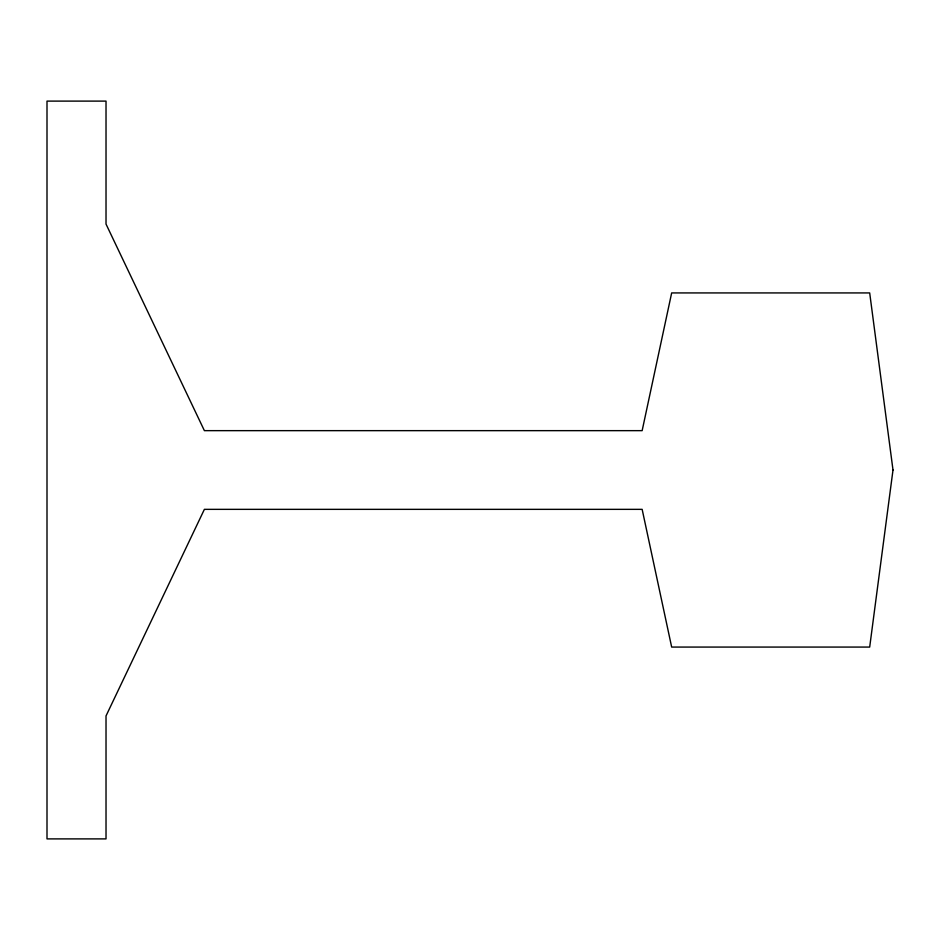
<?xml version="1.0" encoding="UTF-8"?>
<svg xmlns="http://www.w3.org/2000/svg" width="940" height="940" viewBox="0 0 940 940"><rect width="100%" height="100%" fill="white"/><g stroke="black" fill="none" stroke-linecap="round" stroke-linejoin="round"><path stroke-width="1.41" d="M893 470L869.688 647.073L671.665 647.073L642.149 509.351L204.391 509.351L106.02 715.928L106.02 838.891L47 838.891L47 101.109L106.02 101.109L106.02 224.072L204.391 430.649L642.149 430.649L671.665 292.928L869.688 292.928L893 470"/></g></svg>
